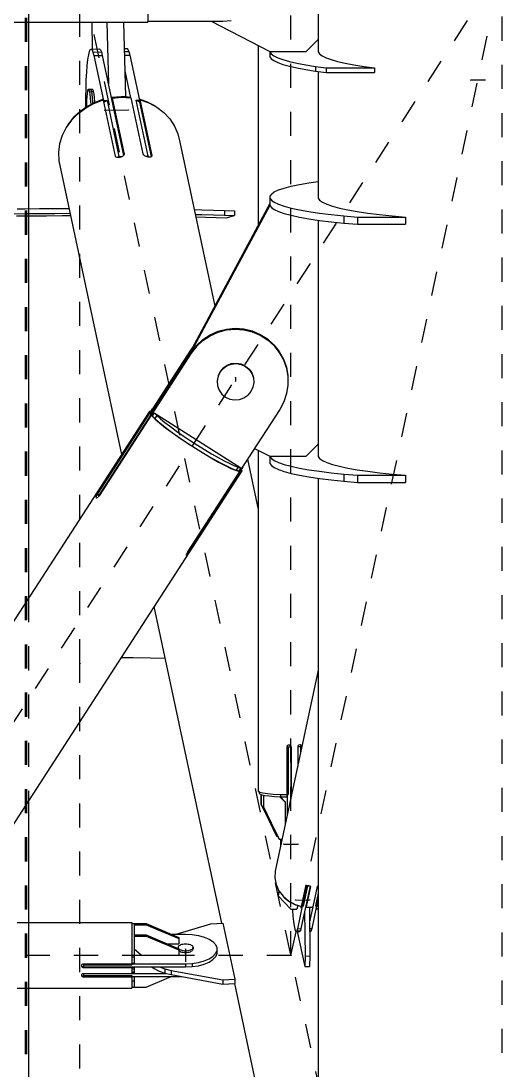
# Model space of a CAD drawing. Header units: millimetres. Extents: x 149919 to 150445, y 136651 to 136866.
# Drawn here: x 150374.118 to 150376.113, y 136713 to 136717.353 of the extents above; entities that cross this region are included whole.
import ezdxf

# ---------------------------------------------------------------- set-up
doc = ezdxf.new("R2010")
doc.units = ezdxf.units.MM
doc.header["$LTSCALE"] = 0.25
for name, pattern in [('CENTER', [50.8, 31.75, -6.35, 6.35, -6.35]), ('XKITLINE00', [0]), ('XKITLINE02', [4, 2, -2])]:
    doc.linetypes.add(name, pattern=pattern)

# ---------------------------------------------------------------- blocks, each defined once
blk = doc.blocks.new('çatıı')
at = {"color": 8, "linetype": 'CENTER'}
for p, q in [((23255, 6431.43), (23255, 8100.54)), ((23430, 5629.8), (23430, 7286.23)), ((23342.5, 6310.27), (23342.5, 7130.27)), ((22900, 5900.27), (23430, 6720.27)), ((23430, 5900.27), (23255, 6720.27)), ((23342.5, 6310.27), (23430, 6720.27)), ((23422.99, 6673.49), (23417.02, 6673.42)), ((23275.11, 6661.04), (23260.2, 6660.85)), ((23319.5, 6550.14), (23319.5, 6548.49)), ((23255, 4763.35), (23255, 6431.43)), ((23339.51, 6356.42), (23345.48, 6356.49)), ((23344.42, 6333.24), (23350.39, 6333.32)), ((23298.78, 6312.93), (23298.78, 6307.62)), ((23342.5, 6310.27), (22987.5, 6310.27))]:
    blk.add_line(p, q, dxfattribs=at)
at = {"color": 116, "linetype": 'XKITLINE02', "true_color": 0x136734}
for p, q in [((23232.3, 7919.31), (23232.3, 6234.33)), ((23232.84, 7919.31), (23232.83, 6234.33)), ((23233.68, 6743.1), (23233.68, 6697.45)), ((23233.68, 6458.54), (23233.68, 6374.55))]:
    blk.add_line(p, q, dxfattribs=at)
at = {"color": 8, "linetype": 'XKITLINE00'}
for p, q in [((23353.8, 6748.43), (23353.8, 6690.26)), ((23283.2, 6725.29), (23283.2, 6697.98)), ((23087.8, 6697.45), (23242.19, 6697.45)), ((23242.19, 6697.45), (23242.36, 6697.48)), ((23242.36, 6697.48), (23242.6, 6697.51)), ((23242.6, 6697.51), (23242.89, 6697.53)), ((23242.6, 6697.51), (23242.89, 6697.51)), ((23242.89, 6697.53), (23243.2, 6697.54)), ((23242.89, 6697.51), (23243.2, 6697.51)), ((23243.2, 6697.54), (23243.2, 6697.51)), ((23243.2, 6697.54), (23283.2, 6697.54)), ((23243.2, 6697.51), (23283.2, 6697.51)), ((23259.92, 6697.51), (23260.1, 6686.36)), ((23266.1, 6697.51), (23266.78, 6671.87)), ((23273.07, 6697.51), (23273.88, 6666.61)), ((23283.2, 6697.98), (23283.2, 6697.54)), ((23283.2, 6697.88), (23314.2, 6697.88)), ((23283.2, 6697.54), (23283.2, 6697.51)), ((23309.43, 6697.88), (23333.8, 6685.3)), ((23314.2, 6697.88), (23317.64, 6698.15)), ((23348.8, 6685.3), (23353.8, 6690.26)), ((23353.8, 6690.26), (23353.8, 6685.1)), ((23259.21, 6686.11), (23258.83, 6685.28)), ((23259.21, 6686.11), (23259.6, 6686.36)), ((23259.6, 6686.36), (23263.09, 6686.4)), ((23259.6, 6686.36), (23260, 6686.02)), ((23260, 6686.02), (23260.4, 6685.09)), ((23263.09, 6686.4), (23263.48, 6686.06)), ((23263.48, 6686.06), (23263.88, 6685.14)), ((23273.36, 6686.53), (23274.52, 6686.55)), ((23274.52, 6686.55), (23274.92, 6686.21)), ((23274.92, 6686.21), (23275.32, 6685.28)), ((23328.92, 6687.82), (23328.92, 6613.22)), ((23353.8, 6686.02), (23353.76, 6685.97)), ((23353.76, 6685.97), (23353.76, 6685.15)), ((23258.17, 6681.95), (23257.89, 6679.54)), ((23258.48, 6683.88), (23258.17, 6681.95)), ((23258.83, 6685.28), (23258.48, 6683.88)), ((23260.4, 6685.09), (23263.88, 6685.14)), ((23260.4, 6685.09), (23260.79, 6683.61)), ((23260.79, 6683.61), (23264.27, 6683.65)), ((23260.79, 6683.61), (23264.76, 6665)), ((23263.88, 6685.14), (23264.27, 6683.65)), ((23264.27, 6683.65), (23273.11, 6642.22)), ((23273.39, 6685.26), (23275.32, 6685.28)), ((23273.43, 6683.77), (23275.7, 6683.8)), ((23275.32, 6685.28), (23275.7, 6683.8)), ((23275.7, 6683.8), (23279.67, 6665.19)), ((23333.76, 6685.32), (23333.76, 6685.15)), ((23333.76, 6685.15), (23334.31, 6684.33)), ((23333.76, 6685.15), (23333.76, 6683.16)), ((23333.76, 6683.16), (23334.31, 6682.34)), ((23333.8, 6685.3), (23348.8, 6685.3)), ((23334.31, 6684.33), (23335.4, 6683.52)), ((23334.31, 6682.34), (23335.4, 6681.53)), ((23335.4, 6683.52), (23337.03, 6682.72)), ((23335.4, 6681.53), (23337.03, 6680.74)), ((23337.03, 6682.72), (23339.18, 6681.95)), ((23339.18, 6681.95), (23341.83, 6681.2)), ((23353.76, 6685.15), (23354.31, 6684.33)), ((23354.31, 6684.33), (23355.4, 6683.52)), ((23355.4, 6683.52), (23357.03, 6682.72)), ((23357.03, 6682.72), (23359.18, 6681.95)), ((23359.18, 6681.95), (23361.83, 6681.2)), ((23257.89, 6679.54), (23257.67, 6676.71)), ((23273.6, 6677.29), (23275.98, 6666.13)), ((23337.03, 6680.74), (23339.18, 6679.96)), ((23339.18, 6679.96), (23341.83, 6679.21)), ((23341.83, 6681.2), (23344.98, 6680.48)), ((23341.83, 6679.21), (23344.98, 6678.49)), ((23344.98, 6680.48), (23348.59, 6679.8)), ((23344.98, 6678.49), (23348.59, 6677.81)), ((23348.59, 6679.8), (23352.65, 6679.16)), ((23348.59, 6677.81), (23352.65, 6677.17)), ((23352.65, 6679.16), (23357.11, 6678.56)), ((23352.65, 6679.16), (23352.65, 6677.17)), ((23352.65, 6677.17), (23357.11, 6676.58)), ((23357.11, 6678.56), (23377.11, 6678.56)), ((23357.11, 6678.56), (23357.11, 6676.58)), ((23361.83, 6681.2), (23364.98, 6680.48)), ((23364.98, 6680.48), (23368.59, 6679.8)), ((23368.59, 6679.8), (23372.65, 6679.16)), ((23372.65, 6679.16), (23377.11, 6678.56)), ((23377.11, 6678.56), (23377.11, 6676.58)), ((23257.49, 6673.52), (23257.38, 6670.06)), ((23257.67, 6676.71), (23257.49, 6673.52)), ((23353.8, 6677.02), (23353.8, 6624.43)), ((23357.11, 6676.58), (23377.11, 6676.58)), ((23257.38, 6670.06), (23257.33, 6666.41)), ((23258.13, 6668.93), (23257.96, 6667.94)), ((23258.32, 6669.52), (23258.13, 6668.93)), ((23258.32, 6669.52), (23258.53, 6669.67)), ((23258.53, 6669.67), (23259.32, 6669.68)), ((23258.53, 6669.67), (23258.74, 6669.38)), ((23258.74, 6669.38), (23258.94, 6668.66)), ((23258.94, 6668.66), (23259.74, 6668.67)), ((23258.94, 6668.66), (23259.13, 6667.55)), ((23259.32, 6669.68), (23260.12, 6669.69)), ((23259.32, 6669.68), (23259.54, 6669.39)), ((23259.32, 6669.68), (23259.54, 6669.39)), ((23259.54, 6669.39), (23259.74, 6668.67)), ((23259.54, 6669.39), (23259.74, 6668.67)), ((23259.74, 6668.67), (23260.53, 6668.68)), ((23259.74, 6668.67), (23259.93, 6667.56)), ((23259.74, 6668.67), (23259.93, 6667.56)), ((23260.12, 6669.69), (23260.33, 6669.4)), ((23260.33, 6669.4), (23260.53, 6668.68)), ((23260.53, 6668.68), (23260.72, 6667.57)), ((23257.33, 6666.41), (23257.34, 6662.66)), ((23257.73, 6664.95), (23257.68, 6663.1)), ((23257.83, 6666.59), (23257.73, 6664.95)), ((23257.96, 6667.94), (23257.83, 6666.59)), ((23257.83, 6662.54), (23261.02, 6664.23)), ((23259.13, 6667.55), (23259.29, 6666.1)), ((23259.29, 6666.1), (23259.42, 6664.39)), ((23259.42, 6664.39), (23259.46, 6663.4)), ((23259.93, 6667.56), (23260.09, 6666.11)), ((23259.93, 6667.56), (23260.09, 6666.11)), ((23260.09, 6666.11), (23260.21, 6664.4)), ((23260.09, 6666.11), (23260.21, 6664.4)), ((23260.21, 6664.4), (23260.24, 6663.81)), ((23260.21, 6664.4), (23260.24, 6663.81)), ((23260.69, 6663.74), (23264.41, 6665.14)), ((23260.72, 6667.57), (23260.88, 6666.12)), ((23260.88, 6666.12), (23261.01, 6664.41)), ((23261.01, 6664.41), (23261.02, 6664.23)), ((23261.02, 6664.23), (23264.44, 6665.49)), ((23261.02, 6664.23), (23261.09, 6663.89)), ((23264.41, 6665.14), (23264.66, 6665.19)), ((23264.44, 6665.49), (23264.51, 6665.16)), ((23264.66, 6665.19), (23269.63, 6641.94)), ((23264.76, 6665), (23264.75, 6664.81)), ((23264.76, 6665), (23266.22, 6665.02)), ((23264.85, 6664.32), (23266.22, 6665.02)), ((23266.22, 6665.02), (23271.18, 6641.77)), ((23268.15, 6666.32), (23268.12, 6665.59)), ((23268.15, 6666.32), (23270.09, 6666.56)), ((23268.15, 6666.32), (23268.35, 6665.39)), ((23268.35, 6665.39), (23268.32, 6664.66)), ((23268.38, 6666.02), (23268.33, 6664.96)), ((23268.33, 6664.96), (23273.17, 6642.29)), ((23268.38, 6666.02), (23272.27, 6666.34)), ((23268.38, 6666.02), (23273.34, 6642.76)), ((23270.09, 6666.56), (23272.04, 6666.65)), ((23270.09, 6666.56), (23270.18, 6666.17)), ((23272.04, 6666.65), (23273.98, 6666.61)), ((23272.27, 6666.34), (23276.13, 6666.12)), ((23273.98, 6666.61), (23275.91, 6666.42)), ((23273.98, 6666.61), (23274.06, 6666.24)), ((23275.91, 6666.42), (23275.97, 6666.13)), ((23276.13, 6666.12), (23281.09, 6642.86)), ((23278.21, 6665.18), (23279.67, 6665.19)), ((23278.21, 6665.18), (23283.17, 6641.92)), ((23278.21, 6665.18), (23279.64, 6664.44)), ((23279.57, 6665.68), (23282.86, 6664.51)), ((23279.67, 6665.19), (23279.64, 6664.44)), ((23279.64, 6664.44), (23284.49, 6641.7)), ((23279.67, 6665.14), (23279.75, 6664.75)), ((23279.75, 6664.75), (23279.72, 6664.05)), ((23279.78, 6665.39), (23279.73, 6664.3)), ((23279.73, 6664.3), (23284.55, 6641.74)), ((23279.78, 6665.39), (23280.02, 6665.34)), ((23279.78, 6665.39), (23284.74, 6642.14)), ((23280.02, 6665.34), (23283.63, 6664.03)), ((23282.86, 6664.51), (23282.91, 6664.29)), ((23282.86, 6664.51), (23285.92, 6662.9)), ((23252.37, 6658.05), (23254.92, 6660.47)), ((23254.13, 6659.52), (23257.24, 6661.85)), ((23254.92, 6660.47), (23257.83, 6662.54)), ((23257.24, 6661.85), (23260.69, 6663.74)), ((23257.34, 6662.66), (23257.35, 6662.2)), ((23257.68, 6663.1), (23257.68, 6662.43)), ((23283.63, 6664.03), (23286.93, 6662.23)), ((23285.92, 6662.9), (23286.53, 6662.45)), ((23286.93, 6662.23), (23289.84, 6659.98)), ((23289.84, 6659.98), (23292.3, 6657.33)), ((23251.44, 6656.81), (23249.24, 6653.77)), ((23252.37, 6658.05), (23250.23, 6655.34)), ((23254.13, 6659.52), (23251.44, 6656.81)), ((23292.3, 6657.33), (23294.24, 6654.35)), ((23249.24, 6653.77), (23247.58, 6650.5)), ((23250.23, 6655.34), (23249.7, 6654.42)), ((23294.24, 6654.35), (23295.62, 6651.11)), ((23295.62, 6651.11), (23296.4, 6647.69)), ((23246.51, 6647.05), (23246.05, 6643.53)), ((23247.58, 6650.5), (23246.51, 6647.05)), ((23296.4, 6647.69), (23296.41, 6647.4)), ((23296.4, 6647.69), (23310.91, 6579.7)), ((23246.05, 6643.53), (23246.21, 6640.02)), ((23273.24, 6642.36), (23273.05, 6642.15)), ((23273.31, 6642.53), (23273.24, 6642.36)), ((23273.33, 6642.57), (23273.31, 6642.53)), ((23273.34, 6642.76), (23273.33, 6642.57)), ((23281.09, 6642.86), (23281.18, 6642.67)), ((23281.18, 6642.67), (23281.22, 6642.63)), ((23281.22, 6642.63), (23281.36, 6642.46)), ((23281.36, 6642.46), (23281.61, 6642.26)), ((23246.21, 6640.02), (23272.22, 6518.16)), ((23269.63, 6641.94), (23269.71, 6641.76)), ((23269.71, 6641.76), (23269.89, 6641.61)), ((23269.89, 6641.61), (23270.15, 6641.5)), ((23270.15, 6641.5), (23270.47, 6641.43)), ((23270.47, 6641.43), (23270.84, 6641.4)), ((23270.51, 6641.42), (23271.18, 6641.77)), ((23270.84, 6641.4), (23271.25, 6641.43)), ((23271.18, 6641.77), (23272.5, 6641.79)), ((23271.25, 6641.43), (23271.67, 6641.5)), ((23271.67, 6641.5), (23272.08, 6641.61)), ((23272.08, 6641.61), (23272.45, 6641.76)), ((23272.45, 6641.76), (23272.78, 6641.95)), ((23272.78, 6641.95), (23273.05, 6642.15)), ((23281.61, 6642.26), (23281.92, 6642.06)), ((23281.92, 6642.06), (23282.29, 6641.89)), ((23282.25, 6641.91), (23283.17, 6641.92)), ((23282.29, 6641.89), (23282.69, 6641.75)), ((23282.69, 6641.75), (23283.1, 6641.64)), ((23283.1, 6641.64), (23283.5, 6641.58)), ((23283.17, 6641.92), (23283.86, 6641.57)), ((23283.5, 6641.58), (23283.87, 6641.57)), ((23283.87, 6641.57), (23284.2, 6641.6)), ((23284.2, 6641.6), (23284.46, 6641.68)), ((23284.46, 6641.68), (23284.64, 6641.8)), ((23284.74, 6641.95), (23284.64, 6641.8)), ((23284.74, 6642.14), (23284.74, 6641.95)), ((23339.69, 6628.66), (23342.59, 6629.44)), ((23342.59, 6629.44), (23346.02, 6630.18)), ((23346.02, 6630.18), (23349.95, 6630.88)), ((23349.95, 6630.88), (23353.8, 6631.45)), ((23334.37, 6626.18), (23333.77, 6625.32)), ((23333.77, 6625.32), (23333.77, 6621.49)), ((23334.37, 6626.18), (23335.56, 6627.03)), ((23335.56, 6627.03), (23337.34, 6627.86)), ((23337.34, 6627.86), (23339.69, 6628.66)), ((23353.8, 6625.36), (23353.77, 6625.32)), ((23353.77, 6625.32), (23353.77, 6624.46)), ((23333.77, 6622.25), (23300.26, 6559.86)), ((23333.77, 6621.49), (23300.47, 6559.49)), ((23333.77, 6624.46), (23334.37, 6623.61)), ((23333.77, 6621.49), (23334.37, 6620.63)), ((23334.37, 6623.61), (23335.56, 6622.76)), ((23334.37, 6620.63), (23335.56, 6619.78)), ((23335.56, 6622.76), (23337.34, 6621.93)), ((23337.34, 6621.93), (23339.69, 6621.12)), ((23339.69, 6621.12), (23342.59, 6620.34)), ((23353.77, 6624.46), (23354.37, 6623.61)), ((23354.37, 6623.61), (23355.56, 6622.76)), ((23355.56, 6622.76), (23357.34, 6621.93)), ((23357.34, 6621.93), (23359.69, 6621.12)), ((23359.69, 6621.12), (23362.59, 6620.34)), ((23226.99, 6617.99), (23232.13, 6618.06)), ((23228.71, 6617.09), (23234.87, 6617.15)), ((23228.99, 6620.02), (23232.13, 6620.06)), ((23232.13, 6620.06), (23238.29, 6620.13)), ((23232.13, 6618.06), (23238.29, 6618.13)), ((23234.87, 6617.15), (23241.17, 6617.2)), ((23238.29, 6620.13), (23244.59, 6620.17)), ((23238.29, 6618.13), (23244.59, 6618.17)), ((23241.17, 6617.2), (23247.57, 6617.23)), ((23244.59, 6620.17), (23250.44, 6620.2)), ((23244.59, 6618.17), (23250.86, 6618.2)), ((23247.57, 6617.23), (23251.07, 6617.24)), ((23302.31, 6619.76), (23305.51, 6619.68)), ((23302.74, 6617.75), (23305.51, 6617.68)), ((23302.97, 6616.69), (23307, 6616.57)), ((23305.51, 6619.68), (23310.42, 6619.55)), ((23305.51, 6617.68), (23310.42, 6617.55)), ((23307, 6616.57), (23311.54, 6616.42)), ((23310.42, 6619.55), (23314.96, 6619.4)), ((23310.42, 6617.55), (23314.96, 6617.4)), ((23311.54, 6616.42), (23315.67, 6616.26)), ((23314.96, 6619.4), (23314.96, 6617.4)), ((23314.96, 6619.4), (23319.09, 6619.23)), ((23314.96, 6617.4), (23319.09, 6617.23)), ((23315.67, 6616.26), (23319.09, 6617.23)), ((23319.09, 6619.23), (23319.09, 6617.23)), ((23335.56, 6619.78), (23337.34, 6618.95)), ((23337.34, 6618.95), (23339.69, 6618.15)), ((23339.69, 6618.15), (23342.59, 6617.37)), ((23342.59, 6620.34), (23346.02, 6619.6)), ((23342.59, 6617.37), (23346.02, 6616.63)), ((23346.02, 6619.6), (23349.95, 6618.9)), ((23346.02, 6616.63), (23349.95, 6615.93)), ((23349.95, 6618.9), (23354.36, 6618.25)), ((23354.36, 6618.25), (23359.2, 6617.65)), ((23359.2, 6617.65), (23364.44, 6617.1)), ((23362.59, 6620.34), (23366.02, 6619.6)), ((23364.44, 6617.1), (23364.44, 6614.13)), ((23364.44, 6617.1), (23370.04, 6616.62)), ((23366.02, 6619.6), (23369.95, 6618.9)), ((23369.95, 6618.9), (23374.36, 6618.25)), ((23370.04, 6616.62), (23370.04, 6613.65)), ((23370.04, 6616.62), (23390.04, 6616.62)), ((23374.36, 6618.25), (23379.2, 6617.65)), ((23379.2, 6617.65), (23384.44, 6617.1)), ((23384.44, 6617.1), (23390.04, 6616.62)), ((23390.04, 6616.62), (23390.04, 6613.65)), ((23349.95, 6615.93), (23354.36, 6615.27)), ((23353.8, 6615.36), (23353.8, 6522.35)), ((23354.36, 6615.27), (23359.2, 6614.67)), ((23359.2, 6614.67), (23364.44, 6614.13)), ((23364.44, 6614.13), (23370.04, 6613.65)), ((23370.04, 6613.65), (23390.04, 6613.65)), ((23308.95, 6567.79), (23312.24, 6569.26)), ((23308.95, 6567.41), (23312.24, 6568.88)), ((23312.24, 6569.26), (23315.72, 6570.16)), ((23312.24, 6568.88), (23315.72, 6569.78)), ((23315.72, 6570.16), (23319.31, 6570.49)), ((23315.72, 6569.78), (23319.31, 6570.11)), ((23319.31, 6570.49), (23322.9, 6570.22)), ((23319.31, 6570.11), (23322.9, 6569.84)), ((23322.9, 6570.22), (23326.4, 6569.38)), ((23322.9, 6569.84), (23326.4, 6569)), ((23326.4, 6569.38), (23329.71, 6567.97)), ((23326.4, 6569), (23329.71, 6567.59)), ((23303.33, 6563.37), (23305.96, 6565.82)), ((23303.33, 6562.99), (23305.96, 6565.43)), ((23305.96, 6565.82), (23308.95, 6567.79)), ((23305.96, 6565.43), (23308.95, 6567.41)), ((23329.71, 6567.97), (23332.74, 6566.04)), ((23329.71, 6567.59), (23332.74, 6565.66)), ((23332.74, 6566.04), (23335.41, 6563.65)), ((23332.74, 6565.66), (23335.41, 6563.27)), ((23301.14, 6560.54), (23262.93, 6501.42)), ((23301.14, 6560.16), (23284.52, 6534.44)), ((23301.14, 6561.81), (23285.15, 6537.06)), ((23300.87, 6561.01), (23285.32, 6536.95)), ((23300.26, 6559.86), (23299.31, 6557.69)), ((23300.26, 6559.86), (23300.26, 6559.16)), ((23303.33, 6563.37), (23301.14, 6560.54)), ((23303.33, 6562.99), (23301.14, 6560.16)), ((23301.67, 6562.49), (23301.14, 6561.81)), ((23301.14, 6561.81), (23301.14, 6561.51)), ((23301.14, 6560.54), (23301.14, 6560.16)), ((23303.33, 6563.37), (23303.33, 6562.99)), ((23335.41, 6563.65), (23337.64, 6560.85)), ((23335.41, 6563.27), (23337.64, 6560.47)), ((23337.64, 6560.85), (23339.38, 6557.72)), ((23337.64, 6560.47), (23339.38, 6557.34)), ((23316.01, 6555.18), (23317.87, 6555.85)), ((23316.01, 6555.08), (23317.87, 6555.75)), ((23316.01, 6555.08), (23317.87, 6555.75)), ((23316.01, 6554.98), (23317.87, 6555.65)), ((23317.87, 6555.85), (23319.85, 6556.02)), ((23317.87, 6555.75), (23319.85, 6555.91)), ((23317.87, 6555.75), (23319.85, 6555.91)), ((23317.87, 6555.65), (23319.85, 6555.81)), ((23319.85, 6556.02), (23321.8, 6555.67)), ((23319.85, 6555.91), (23321.8, 6555.57)), ((23319.85, 6555.91), (23321.8, 6555.57)), ((23319.85, 6555.81), (23321.8, 6555.46)), ((23321.8, 6555.67), (23323.6, 6554.83)), ((23321.8, 6555.57), (23323.6, 6554.73)), ((23321.8, 6555.57), (23323.6, 6554.73)), ((23321.8, 6555.46), (23323.6, 6554.63)), ((23339.38, 6557.72), (23340.58, 6554.36)), ((23339.38, 6557.34), (23340.58, 6553.97)), ((23313.1, 6552.55), (23312.25, 6550.77)), ((23313.1, 6552.45), (23312.25, 6550.67)), ((23313.1, 6552.45), (23312.25, 6550.67)), ((23313.1, 6552.35), (23312.25, 6550.57)), ((23314.38, 6554.06), (23313.1, 6552.55)), ((23314.38, 6553.96), (23313.1, 6552.45)), ((23314.38, 6553.96), (23313.1, 6552.45)), ((23314.38, 6553.85), (23313.1, 6552.35)), ((23313.1, 6552.55), (23313.1, 6552.45)), ((23313.1, 6552.45), (23313.1, 6552.35)), ((23314.38, 6554.06), (23316.01, 6555.18)), ((23314.38, 6553.96), (23316.01, 6555.08)), ((23314.38, 6553.96), (23316.01, 6555.08)), ((23314.38, 6553.85), (23316.01, 6554.98)), ((23323.6, 6554.83), (23323.6, 6554.73)), ((23323.6, 6554.83), (23325.11, 6553.56)), ((23323.6, 6554.73), (23325.11, 6553.46)), ((23323.6, 6554.73), (23325.11, 6553.46)), ((23323.6, 6554.73), (23323.6, 6554.63)), ((23323.6, 6554.63), (23325.11, 6553.36)), ((23325.11, 6553.56), (23326.25, 6551.95)), ((23325.11, 6553.46), (23326.25, 6551.85)), ((23325.11, 6553.46), (23326.25, 6551.85)), ((23325.11, 6553.36), (23326.25, 6551.74)), ((23326.25, 6551.95), (23326.92, 6550.1)), ((23326.25, 6551.85), (23326.92, 6549.99)), ((23326.25, 6551.85), (23326.92, 6549.99)), ((23326.25, 6551.74), (23326.92, 6549.89)), ((23340.58, 6554.36), (23341.2, 6550.84)), ((23340.58, 6553.97), (23341.2, 6550.46)), ((23312.25, 6550.77), (23311.9, 6548.84)), ((23312.25, 6550.67), (23311.9, 6548.73)), ((23312.25, 6550.67), (23311.9, 6548.73)), ((23312.25, 6550.57), (23311.9, 6548.63)), ((23311.9, 6548.63), (23312.07, 6546.67)), ((23312.07, 6546.67), (23312.74, 6544.82)), ((23327.09, 6547.93), (23326.74, 6545.99)), ((23326.92, 6549.89), (23327.09, 6547.93)), ((23341.24, 6546.89), (23340.67, 6543.36)), ((23341.2, 6550.46), (23341.24, 6546.89)), ((23312.74, 6544.82), (23313.88, 6543.2)), ((23313.88, 6543.2), (23315.39, 6541.94)), ((23322.99, 6541.59), (23324.61, 6542.71)), ((23325.89, 6544.21), (23324.61, 6542.71)), ((23326.74, 6545.99), (23325.89, 6544.21)), ((23340.67, 6543.36), (23339.53, 6539.97)), ((23315.39, 6541.94), (23317.19, 6541.1)), ((23317.19, 6541.1), (23319.14, 6540.75)), ((23319.14, 6540.75), (23321.12, 6540.92)), ((23321.12, 6540.92), (23322.99, 6541.59)), ((23339.53, 6539.97), (23337.85, 6536.82)), ((23283.64, 6535.83), (23007.88, 6109.19)), ((23283.89, 6535.23), (23262.3, 6501.83)), ((23284.52, 6534.59), (23262.93, 6501.19)), ((23284.52, 6534.42), (23262.93, 6501.02)), ((23283.89, 6536.1), (23283.64, 6535.83)), ((23283.64, 6535.83), (23283.89, 6535.23)), ((23283.89, 6536.1), (23284.21, 6535.89)), ((23283.89, 6535.23), (23284.52, 6534.83)), ((23284.11, 6535.74), (23284.06, 6535.56)), ((23284.06, 6535.56), (23284.11, 6535.31)), ((23284.92, 6536.99), (23284.11, 6535.74)), ((23284.92, 6536.56), (23284.11, 6535.31)), ((23284.11, 6535.31), (23284.28, 6534.99)), ((23285.09, 6536.24), (23284.28, 6534.99)), ((23284.28, 6534.99), (23284.52, 6534.83)), ((23284.52, 6534.59), (23284.52, 6534.44)), ((23284.52, 6534.44), (23284.9, 6534.19)), ((23284.52, 6534.42), (23284.9, 6534.18)), ((23284.52, 6534.42), (23284.8, 6534.09)), ((23284.8, 6534.09), (23286.21, 6532.73)), ((23284.92, 6536.99), (23284.87, 6536.81)), ((23284.87, 6536.81), (23284.92, 6536.56)), ((23285.71, 6535.44), (23284.9, 6534.18)), ((23284.9, 6534.18), (23286, 6533.06)), ((23284.92, 6536.99), (23285.09, 6537.1)), ((23284.92, 6536.56), (23285.09, 6536.24)), ((23285.09, 6537.1), (23285.73, 6536.69)), ((23285.09, 6536.24), (23285.33, 6536.08)), ((23285.71, 6535.44), (23321.66, 6512.58)), ((23285.71, 6535.44), (23286.81, 6534.32)), ((23286.81, 6534.32), (23286, 6533.06)), ((23286.81, 6534.32), (23288.34, 6532.95)), ((23337.85, 6536.82), (23321.22, 6511.1)), ((23286, 6533.06), (23287.53, 6531.7)), ((23286.21, 6532.73), (23288.14, 6531.1)), ((23287.53, 6531.7), (23289.45, 6530.14)), ((23288.14, 6531.1), (23290.51, 6529.23)), ((23288.34, 6532.95), (23290.26, 6531.39)), ((23289.45, 6530.14), (23291.7, 6528.41)), ((23290.26, 6531.39), (23292.51, 6529.66)), ((23290.51, 6529.23), (23293.25, 6527.19)), ((23292.51, 6529.66), (23295.05, 6527.81)), ((23291.7, 6528.41), (23294.24, 6526.56)), ((23293.25, 6527.19), (23296.29, 6525.05)), ((23294.24, 6526.56), (23296.99, 6524.63)), ((23295.05, 6527.81), (23297.8, 6525.88)), ((23296.29, 6525.05), (23299.53, 6522.85)), ((23297.8, 6525.88), (23300.71, 6523.93)), ((23296.99, 6524.63), (23299.9, 6522.68)), ((23299.53, 6522.85), (23302.87, 6520.69)), ((23299.9, 6522.68), (23302.87, 6520.75)), ((23300.71, 6523.93), (23303.68, 6522)), ((23302.87, 6520.75), (23305.85, 6518.89)), ((23302.87, 6520.69), (23306.21, 6518.61)), ((23303.68, 6522), (23306.66, 6520.15)), ((23327.39, 6520.64), (23333.8, 6517.39)), ((23348.8, 6517.39), (23353.8, 6522.35)), ((23353.8, 6522.35), (23353.8, 6517.3)), ((23305.85, 6518.89), (23308.75, 6517.15)), ((23306.21, 6518.61), (23309.45, 6516.68)), ((23306.66, 6520.15), (23309.56, 6518.41)), ((23308.75, 6517.15), (23311.5, 6515.58)), ((23309.45, 6516.68), (23312.49, 6514.96)), ((23309.56, 6518.41), (23312.31, 6516.83)), ((23312.31, 6516.83), (23314.85, 6515.46)), ((23324.48, 6516.13), (23328.92, 6495.31)), ((23328.92, 6519.86), (23328.92, 6378.42)), ((23333.77, 6517.4), (23333.77, 6514.36)), ((23333.77, 6517.34), (23334.37, 6516.48)), ((23333.8, 6517.39), (23348.8, 6517.39)), ((23334.37, 6516.48), (23335.56, 6515.64)), ((23353.8, 6518.24), (23353.77, 6518.2)), ((23353.77, 6518.2), (23353.77, 6517.34)), ((23353.77, 6517.34), (23354.37, 6516.48)), ((23354.37, 6516.48), (23355.56, 6515.64)), ((23311.5, 6515.58), (23314.04, 6514.2)), ((23312.49, 6514.96), (23315.24, 6513.5)), ((23314.04, 6514.2), (23316.3, 6513.07)), ((23314.85, 6515.46), (23317.11, 6514.32)), ((23315.24, 6513.5), (23317.61, 6512.35)), ((23316.3, 6513.07), (23318.21, 6512.19)), ((23317.11, 6514.32), (23319.02, 6513.45)), ((23317.61, 6512.35), (23319.53, 6511.55)), ((23318.21, 6512.19), (23319.74, 6511.61)), ((23319.02, 6513.45), (23320.55, 6512.86)), ((23320.55, 6512.86), (23319.74, 6511.61)), ((23320.55, 6512.86), (23321.66, 6512.58)), ((23321.66, 6512.58), (23320.85, 6511.32)), ((23322.28, 6512.59), (23321.47, 6511.34)), ((23322.44, 6512.7), (23321.63, 6511.45)), ((23321.9, 6511.86), (23322.11, 6511.36)), ((23322.22, 6512.63), (23322.28, 6512.59)), ((23322.28, 6512.59), (23322.44, 6512.7)), ((23322.5, 6512.88), (23322.44, 6512.7)), ((23322.47, 6513.02), (23322.5, 6512.88)), ((23333.77, 6514.36), (23334.37, 6513.51)), ((23334.37, 6513.51), (23335.56, 6512.66)), ((23335.56, 6515.64), (23337.34, 6514.81)), ((23335.56, 6512.66), (23337.34, 6511.83)), ((23337.34, 6514.81), (23339.69, 6514)), ((23337.34, 6511.83), (23339.69, 6511.02)), ((23339.69, 6514), (23342.59, 6513.22)), ((23342.59, 6513.22), (23346.02, 6512.48)), ((23346.02, 6512.48), (23349.95, 6511.78)), ((23349.95, 6511.78), (23354.36, 6511.13)), ((23355.56, 6515.64), (23357.34, 6514.81)), ((23357.34, 6514.81), (23359.69, 6514)), ((23359.69, 6514), (23362.59, 6513.22)), ((23362.59, 6513.22), (23366.02, 6512.48)), ((23366.02, 6512.48), (23369.95, 6511.78)), ((23369.95, 6511.78), (23374.36, 6511.13)), ((23322.11, 6511.36), (23046.35, 6084.72)), ((23321.22, 6511.09), (23299.63, 6477.69)), ((23321.86, 6511.09), (23300.27, 6477.69)), ((23319.53, 6511.55), (23320.95, 6511.11)), ((23319.74, 6511.61), (23320.85, 6511.32)), ((23320.85, 6511.33), (23321.22, 6511.1)), ((23320.85, 6511.32), (23321.22, 6511.09)), ((23320.95, 6511.11), (23321.22, 6511.09)), ((23321.15, 6511.14), (23321.15, 6511.13)), ((23321.41, 6511.38), (23321.86, 6511.09)), ((23321.41, 6511.38), (23321.47, 6511.34)), ((23321.47, 6511.34), (23321.63, 6511.45)), ((23322.11, 6511.36), (23321.86, 6511.09)), ((23339.69, 6511.02), (23342.59, 6510.25)), ((23342.59, 6510.25), (23346.02, 6509.5)), ((23346.02, 6509.5), (23349.95, 6508.8)), ((23349.95, 6508.8), (23354.36, 6508.15)), ((23353.8, 6508.24), (23353.8, 5936.52)), ((23354.36, 6511.13), (23359.2, 6510.53)), ((23354.36, 6508.15), (23359.2, 6507.55)), ((23359.2, 6510.53), (23364.44, 6509.98)), ((23359.2, 6507.55), (23364.44, 6507.01)), ((23364.44, 6509.98), (23364.44, 6507.01)), ((23364.44, 6509.98), (23370.04, 6509.5)), ((23370.04, 6509.5), (23370.04, 6506.52)), ((23370.04, 6509.5), (23390.04, 6509.5)), ((23374.36, 6511.13), (23379.2, 6510.53)), ((23379.2, 6510.53), (23384.44, 6509.98)), ((23384.44, 6509.98), (23390.04, 6509.5)), ((23390.04, 6509.5), (23390.04, 6506.52)), ((23364.44, 6507.01), (23370.04, 6506.52)), ((23370.04, 6506.52), (23390.04, 6506.52)), ((23261.66, 6500.6), (23261.64, 6500.36)), ((23261.64, 6500.36), (23261.67, 6500.18)), ((23261.69, 6500.73), (23261.66, 6500.6)), ((23261.67, 6500.18), (23261.76, 6500.08)), ((23261.76, 6500.88), (23261.69, 6500.73)), ((23261.91, 6501.18), (23261.76, 6500.88)), ((23261.76, 6500.08), (23261.89, 6500.05)), ((23261.89, 6500.05), (23262.07, 6500.11)), ((23262.1, 6501.51), (23261.91, 6501.18)), ((23262.07, 6500.11), (23262.27, 6500.25)), ((23262.3, 6501.83), (23262.1, 6501.51)), ((23262.1, 6501.51), (23262.91, 6500.99)), ((23262.27, 6500.25), (23262.49, 6500.45)), ((23262.3, 6501.83), (23262.93, 6501.43)), ((23262.72, 6500.72), (23262.49, 6500.45)), ((23262.93, 6501.02), (23262.72, 6500.72)), ((23262.93, 6501.42), (23262.93, 6501.19)), ((23262.93, 6501.19), (23263, 6501.13)), ((23299.27, 6477.06), (23299.15, 6476.79)), ((23299.44, 6477.36), (23299.27, 6477.06)), ((23299.63, 6477.69), (23299.44, 6477.36)), ((23299.61, 6477.65), (23300.05, 6477.37)), ((23299.86, 6477.05), (23299.67, 6476.77)), ((23299.82, 6477.97), (23300.26, 6477.69)), ((23300.06, 6477.36), (23299.86, 6477.05)), ((23300.27, 6477.69), (23300.06, 6477.36)), ((23299.08, 6476.57), (23299.06, 6476.42)), ((23299.06, 6476.42), (23299.09, 6476.34)), ((23299.15, 6476.79), (23299.08, 6476.57)), ((23299.09, 6476.34), (23299.18, 6476.33)), ((23299.18, 6476.33), (23299.32, 6476.4)), ((23299.32, 6476.4), (23299.49, 6476.54)), ((23299.58, 6476.63), (23299.49, 6476.54)), ((23299.67, 6476.77), (23299.58, 6476.63)), ((23285.69, 6455.02), (23313.74, 6323.6)), ((23272.01, 6433.85), (23277.12, 6433.81)), ((23277.12, 6433.81), (23284.16, 6433.73)), ((23284.16, 6433.73), (23290.25, 6433.63)), ((23353.8, 6428.61), (23336, 6345.24)), ((23340.88, 6397.09), (23340.81, 6396.83)), ((23340.81, 6396.83), (23340.81, 6376.97)), ((23340.84, 6396.92), (23340.87, 6396.88)), ((23340.87, 6396.88), (23340.87, 6377.03)), ((23340.87, 6396.88), (23341.34, 6396.86)), ((23340.98, 6397.32), (23340.88, 6397.09)), ((23340.98, 6397.32), (23341.17, 6397.51)), ((23341.17, 6397.51), (23341.41, 6397.63)), ((23341.34, 6396.86), (23342.38, 6396.87)), ((23341.34, 6396.86), (23341.34, 6377)), ((23341.41, 6397.63), (23341.67, 6397.67)), ((23341.67, 6397.67), (23341.93, 6397.63)), ((23341.68, 6397.67), (23342.38, 6396.87)), ((23341.93, 6397.63), (23342.17, 6397.51)), ((23342.17, 6397.51), (23342.36, 6397.32)), ((23342.31, 6397.38), (23342.42, 6397.16)), ((23342.36, 6397.32), (23342.48, 6397.09)), ((23342.38, 6396.87), (23342.38, 6375.14)), ((23342.42, 6397.16), (23342.48, 6397.09)), ((23342.42, 6397.16), (23342.46, 6396.9)), ((23342.46, 6396.9), (23342.53, 6396.83)), ((23342.46, 6396.9), (23342.46, 6377.04)), ((23342.48, 6397.09), (23342.53, 6396.83)), ((23342.53, 6396.83), (23342.53, 6376.97)), ((23345.35, 6397.12), (23345.31, 6396.86)), ((23345.31, 6396.86), (23345.31, 6388.85)), ((23345.33, 6396.96), (23345.37, 6396.91)), ((23345.47, 6397.36), (23345.35, 6397.12)), ((23345.37, 6396.91), (23346.41, 6396.92)), ((23345.37, 6396.91), (23345.37, 6389.12)), ((23345.65, 6397.55), (23345.47, 6397.36)), ((23345.65, 6397.55), (23345.89, 6397.68)), ((23345.89, 6397.68), (23346.15, 6397.73)), ((23346.15, 6397.73), (23346.4, 6397.69)), ((23346.15, 6397.73), (23346.83, 6396.96)), ((23346.4, 6397.69), (23346.64, 6397.58)), ((23346.41, 6396.92), (23346.83, 6396.96)), ((23346.41, 6396.92), (23346.41, 6394)), ((23346.64, 6397.58), (23346.82, 6397.4)), ((23346.77, 6397.45), (23346.87, 6397.24)), ((23346.82, 6397.4), (23346.92, 6397.17)), ((23346.83, 6396.96), (23346.83, 6395.98)), ((23346.87, 6397.24), (23346.91, 6396.98)), ((23346.91, 6396.98), (23346.98, 6396.91)), ((23346.91, 6396.98), (23346.91, 6396.36)), ((23346.92, 6397.17), (23346.98, 6396.91)), ((23346.98, 6396.91), (23346.98, 6396.67)), ((23328.92, 6378.42), (23329.58, 6378.07)), ((23329.25, 6378.25), (23329.25, 6377.6)), ((23329.25, 6377.6), (23329.53, 6377.27)), ((23329.53, 6377.27), (23330.36, 6376.96)), ((23329.58, 6378.07), (23330.89, 6377.73)), ((23329.98, 6377.11), (23329.98, 6373.14)), ((23330.09, 6377.07), (23330.09, 6373.02)), ((23330.36, 6376.96), (23331.14, 6376.8)), ((23330.89, 6377.73), (23332.78, 6377.45)), ((23331.04, 6376.82), (23331.04, 6371.95)), ((23332.78, 6377.45), (23335.16, 6377.22)), ((23335.16, 6377.22), (23337.9, 6377.06)), ((23337.9, 6377.06), (23340.81, 6376.97)), ((23338.13, 6377.05), (23338.13, 6376.1)), ((23340.77, 6376.98), (23340.77, 6376.03)), ((23340.87, 6377.03), (23341.34, 6377)), ((23340.87, 6377.03), (23340.89, 6377)), ((23340.89, 6377), (23341.34, 6377)), ((23340.89, 6377), (23340.89, 6368.15)), ((23342.38, 6380.15), (23342.46, 6380.15)), ((23342.38, 6377.13), (23342.49, 6377.01)), ((23342.46, 6377.04), (23342.53, 6376.97)), ((23342.49, 6377.01), (23342.49, 6376.02)), ((23342.53, 6376.97), (23342.78, 6376.97)), ((23329.98, 6373.14), (23330.09, 6373.02)), ((23329.98, 6373.14), (23336.45, 6359.82)), ((23330.09, 6373.02), (23336.55, 6359.7)), ((23331.14, 6376.8), (23331.14, 6371.83)), ((23331.14, 6376.8), (23331.16, 6376.8)), ((23331.14, 6376.8), (23331.14, 6376.8)), ((23331.16, 6376.8), (23331.7, 6376.68)), ((23331.7, 6376.68), (23333.5, 6376.44)), ((23333.5, 6376.44), (23335.67, 6376.24)), ((23335.67, 6376.24), (23338.13, 6376.1)), ((23337.87, 6376.12), (23340.09, 6373.93)), ((23337.89, 6376.12), (23339.99, 6374.05)), ((23338.04, 6376.11), (23339.04, 6375.12)), ((23338.05, 6376.11), (23338.93, 6375.24)), ((23338.13, 6376.1), (23338.13, 6376.03)), ((23338.13, 6376.1), (23340.77, 6376.03)), ((23339.04, 6375.12), (23339.04, 6374.99)), ((23340.09, 6373.93), (23340.09, 6364.4)), ((23342.38, 6376.14), (23342.49, 6376.02)), ((23342.49, 6376.02), (23342.57, 6376.02)), ((23331.04, 6371.95), (23331.14, 6371.83)), ((23331.04, 6371.95), (23337.5, 6358.63)), ((23331.14, 6371.83), (23337.61, 6358.51)), ((23336.45, 6359.82), (23336.55, 6359.7)), ((23336.55, 6359.7), (23336.98, 6359.71)), ((23337.5, 6358.63), (23337.61, 6358.51)), ((23337.61, 6358.51), (23338.84, 6358.53)), ((23338.13, 6358.52), (23338.13, 6357.98)), ((23338.13, 6357.98), (23338.16, 6355.35)), ((23338.41, 6357.81), (23338.39, 6357.31)), ((23338.39, 6357.31), (23338.39, 6356.78)), ((23338.39, 6356.78), (23338.39, 6356.44)), ((23338.43, 6358.27), (23338.41, 6357.81)), ((23338.45, 6358.52), (23338.43, 6358.27)), ((23336, 6345.24), (23335.83, 6342.48)), ((23335.83, 6342.48), (23336.34, 6339.73)), ((23336.34, 6339.73), (23337.5, 6337.12)), ((23350.41, 6339.04), (23346.64, 6321.37)), ((23348.85, 6338.97), (23347.06, 6330.56)), ((23349.39, 6339.14), (23347.6, 6330.73)), ((23350.45, 6339.01), (23348.73, 6330.94)), ((23350.55, 6338.8), (23348.76, 6330.39)), ((23348.94, 6339.06), (23348.85, 6338.97)), ((23348.94, 6339.06), (23349.06, 6339.15)), ((23349.06, 6339.15), (23349.27, 6339.21)), ((23349.26, 6339.21), (23349.39, 6339.14)), ((23349.27, 6339.21), (23349.51, 6339.24)), ((23349.39, 6339.14), (23350.17, 6339.15)), ((23349.51, 6339.24), (23349.78, 6339.23)), ((23349.78, 6339.23), (23350.04, 6339.19)), ((23350.04, 6339.19), (23350.27, 6339.12)), ((23350.27, 6339.12), (23350.44, 6339.02)), ((23350.44, 6339.02), (23350.54, 6338.91)), ((23350.54, 6338.91), (23350.55, 6338.8)), ((23353.34, 6338.84), (23351.54, 6330.43)), ((23353.4, 6338.95), (23353.34, 6338.84)), ((23353.4, 6338.95), (23353.54, 6339.06)), ((23353.54, 6339.06), (23353.75, 6339.16)), ((23353.75, 6339.16), (23353.8, 6339.18)), ((23337.46, 6337.21), (23337.18, 6335.9)), ((23337.18, 6335.9), (23337.24, 6334.99)), ((23337.65, 6336.93), (23337.24, 6334.99)), ((23337.24, 6334.99), (23342.49, 6329.4)), ((23337.5, 6337.12), (23339.26, 6334.8)), ((23339.26, 6334.8), (23341.53, 6332.86)), ((23339.64, 6334.47), (23339.88, 6334.19)), ((23339.88, 6334.19), (23341.25, 6333.1)), ((23353.8, 6336.1), (23352.66, 6330.8)), ((23353.8, 6334.3), (23353.1, 6331.04)), ((23353.8, 6334.05), (23353.19, 6331.21)), ((23353.8, 6333.31), (23353.22, 6330.64)), ((23341.53, 6332.86), (23344.2, 6331.42)), ((23341.6, 6332.83), (23341.96, 6332.54)), ((23341.96, 6332.54), (23344.35, 6331.29)), ((23342.49, 6329.4), (23344.98, 6329.43)), ((23343.16, 6329.4), (23343.18, 6329.01)), ((23343.18, 6329.01), (23343.33, 6326.52)), ((23344.2, 6331.42), (23347.06, 6330.56)), ((23344.37, 6331.37), (23344.35, 6331.29)), ((23344.35, 6331.29), (23346.95, 6330.51)), ((23345.31, 6331), (23344.98, 6329.43)), ((23347.15, 6330.73), (23345.15, 6321.36)), ((23346.96, 6330.59), (23346.95, 6330.51)), ((23347.14, 6330.96), (23347.6, 6330.73)), ((23347.14, 6330.92), (23347.15, 6330.73)), ((23347.15, 6330.73), (23347.6, 6330.73)), ((23348.63, 6330.69), (23348.65, 6330.26)), ((23348.74, 6330.68), (23348.65, 6330.26)), ((23348.65, 6330.26), (23349.35, 6330.22)), ((23348.72, 6331.11), (23348.74, 6330.68)), ((23348.73, 6330.94), (23348.76, 6330.39)), ((23348.76, 6330.39), (23350.16, 6330.27)), ((23349.38, 6330.34), (23349.35, 6330.22)), ((23349.35, 6330.22), (23350.05, 6330.21)), ((23350.05, 6330.21), (23350.75, 6330.24)), ((23350.14, 6330.21), (23350.38, 6310.05)), ((23350.16, 6330.27), (23351.54, 6330.43)), ((23351.55, 6330.43), (23350.21, 6324.18)), ((23350.77, 6330.34), (23350.75, 6330.24)), ((23350.75, 6330.24), (23351.44, 6330.3)), ((23353.11, 6330.8), (23351.11, 6321.43)), ((23351.46, 6330.42), (23351.44, 6330.3)), ((23352.66, 6330.8), (23353.1, 6331.04)), ((23352.66, 6330.8), (23353.11, 6330.8)), ((23352.84, 6329.53), (23353.43, 6329.54)), ((23353.1, 6331.04), (23353.11, 6330.8)), ((23353.1, 6330.75), (23353.11, 6330.58)), ((23353.2, 6331), (23353.11, 6330.58)), ((23353.11, 6330.58), (23353.8, 6330.82)), ((23353.18, 6331.4), (23353.2, 6331)), ((23353.19, 6331.21), (23353.22, 6330.64)), ((23353.22, 6330.64), (23353.8, 6330.83)), ((23353.43, 6329.54), (23353.8, 6329.81)), ((23343.33, 6326.52), (23343.53, 6324.33)), ((23348.17, 6328.56), (23348.39, 6310.02)), ((23228.99, 6323.92), (23276.48, 6323.92)), ((23276.48, 6323.92), (23276.48, 6306.81)), ((23276.48, 6323.52), (23277.48, 6323.52)), ((23277.48, 6323.52), (23277.48, 6323.45)), ((23277.48, 6323.45), (23282.48, 6323.45)), ((23277.48, 6323.45), (23277.48, 6323.43)), ((23277.48, 6323.43), (23277.48, 6318.33)), ((23277.48, 6322.99), (23282.48, 6322.99)), ((23282.48, 6323.45), (23295.98, 6317.71)), ((23282.48, 6323.45), (23282.48, 6322.99)), ((23282.48, 6322.99), (23295.98, 6317.24)), ((23294.89, 6319.05), (23309.33, 6323.39)), ((23309.33, 6323.39), (23314.31, 6323.62)), ((23314.31, 6323.62), (23319.27, 6300.37)), ((23343.53, 6324.33), (23343.77, 6322.53)), ((23343.77, 6322.53), (23344.03, 6321.2)), ((23344.03, 6321.2), (23344.32, 6320.39)), ((23344.32, 6320.39), (23344.61, 6320.14)), ((23344.89, 6320.47), (23344.61, 6320.14)), ((23345.15, 6321.36), (23344.89, 6320.47)), ((23344.89, 6320.47), (23346.38, 6320.49)), ((23345.15, 6321.36), (23346.64, 6321.37)), ((23346.38, 6320.49), (23346.1, 6320.16)), ((23346.64, 6321.37), (23346.38, 6320.49)), ((23350.25, 6321.42), (23351.11, 6321.43)), ((23350.26, 6320.54), (23350.85, 6320.55)), ((23350.85, 6320.55), (23350.57, 6320.22)), ((23351.11, 6321.43), (23350.85, 6320.55)), ((23277.48, 6318.78), (23282.48, 6318.78)), ((23277.48, 6318.33), (23277.48, 6318.31)), ((23277.48, 6318.31), (23282.48, 6318.31)), ((23277.48, 6318.31), (23277.48, 6318.3)), ((23277.48, 6318.3), (23277.48, 6312.39)), ((23282.48, 6318.78), (23295.98, 6313.03)), ((23282.48, 6318.78), (23282.48, 6318.31)), ((23282.48, 6318.31), (23295.98, 6312.57)), ((23292.83, 6319.05), (23298.78, 6319.05)), ((23295.98, 6317.71), (23295.98, 6315.03)), ((23298.78, 6319.05), (23301.5, 6318.92)), ((23301.5, 6318.92), (23304.11, 6318.52)), ((23304.11, 6318.52), (23306.48, 6317.88)), ((23306.48, 6317.88), (23308.51, 6317.02)), ((23308.51, 6317.02), (23310.12, 6315.99)), ((23310.12, 6315.99), (23311.24, 6314.82)), ((23344.61, 6320.14), (23346.1, 6320.16)), ((23345.12, 6320.15), (23348.2, 6305.61)), ((23350.26, 6320.22), (23350.57, 6320.22)), ((23277.48, 6313.01), (23280.48, 6310.36)), ((23277.48, 6312.39), (23277.48, 6307)), ((23291.29, 6315.03), (23295.98, 6315.03)), ((23295.73, 6313.89), (23295.68, 6313.63)), ((23295.68, 6313.63), (23295.68, 6313.16)), ((23295.68, 6313.63), (23295.73, 6313.38)), ((23295.87, 6314.13), (23295.73, 6313.89)), ((23295.73, 6313.38), (23295.87, 6313.14)), ((23296.09, 6314.36), (23295.87, 6314.13)), ((23295.87, 6313.14), (23295.96, 6313.04)), ((23295.98, 6313.03), (23296.09, 6312.91)), ((23295.98, 6313.03), (23295.98, 6310.36)), ((23295.98, 6312.32), (23296.09, 6312.2)), ((23296.09, 6314.36), (23296.4, 6314.57)), ((23296.09, 6312.91), (23296.4, 6312.7)), ((23296.09, 6312.2), (23296.4, 6312)), ((23296.4, 6314.57), (23296.79, 6314.74)), ((23296.4, 6312.7), (23296.79, 6312.52)), ((23296.4, 6312), (23296.79, 6311.82)), ((23296.79, 6314.74), (23297.23, 6314.89)), ((23296.79, 6312.52), (23297.23, 6312.38)), ((23296.79, 6311.82), (23297.23, 6311.67)), ((23297.23, 6314.89), (23297.72, 6315)), ((23297.23, 6312.38), (23297.72, 6312.27)), ((23297.23, 6311.67), (23297.72, 6311.57)), ((23297.72, 6315), (23298.24, 6315.06)), ((23297.72, 6312.27), (23298.24, 6312.21)), ((23297.72, 6311.57), (23298.24, 6311.5)), ((23298.24, 6315.06), (23298.78, 6315.08)), ((23298.24, 6312.21), (23298.78, 6312.19)), ((23298.78, 6315.08), (23299.32, 6315.06)), ((23298.78, 6312.19), (23299.32, 6312.21)), ((23298.78, 6312.19), (23298.78, 6311.48)), ((23299.32, 6315.06), (23299.84, 6315)), ((23299.32, 6312.21), (23299.84, 6312.27)), ((23299.32, 6311.5), (23299.84, 6311.57)), ((23299.84, 6315), (23300.33, 6314.89)), ((23299.84, 6312.27), (23300.33, 6312.38)), ((23299.84, 6311.57), (23300.33, 6311.67)), ((23300.33, 6314.89), (23300.77, 6314.74)), ((23300.33, 6312.38), (23300.77, 6312.52)), ((23300.33, 6311.67), (23300.77, 6311.82)), ((23300.77, 6314.74), (23301.15, 6314.57)), ((23300.77, 6312.52), (23301.15, 6312.7)), ((23300.77, 6311.82), (23301.15, 6312)), ((23301.15, 6314.57), (23301.46, 6314.36)), ((23301.15, 6312.7), (23301.46, 6312.91)), ((23301.15, 6312), (23301.46, 6312.2)), ((23301.46, 6314.36), (23301.69, 6314.13)), ((23301.69, 6313.14), (23301.46, 6312.91)), ((23301.69, 6312.43), (23301.46, 6312.2)), ((23301.69, 6314.13), (23301.83, 6313.89)), ((23301.83, 6313.38), (23301.69, 6313.14)), ((23301.83, 6312.68), (23301.69, 6312.43)), ((23301.83, 6313.89), (23301.88, 6313.63)), ((23301.88, 6313.63), (23301.83, 6313.38)), ((23301.88, 6312.93), (23301.83, 6312.68)), ((23301.88, 6313.63), (23301.88, 6312.93)), ((23311.24, 6314.82), (23311.81, 6313.57)), ((23311.81, 6312.29), (23311.24, 6311.03)), ((23311.81, 6313.57), (23311.81, 6310.96)), ((23276.48, 6309.68), (23277.48, 6309.68)), ((23280.48, 6310.36), (23295.98, 6310.36)), ((23298.24, 6311.5), (23298.78, 6311.48)), ((23298.78, 6311.48), (23299.32, 6311.5)), ((23301.5, 6306.94), (23304.11, 6307.33)), ((23304.11, 6307.33), (23306.48, 6307.97)), ((23306.48, 6307.97), (23308.51, 6308.83)), ((23306.48, 6306.65), (23308.51, 6307.5)), ((23308.51, 6308.83), (23310.12, 6309.87)), ((23308.51, 6307.5), (23310.12, 6308.54)), ((23311.24, 6311.03), (23310.12, 6309.87)), ((23311.24, 6309.71), (23310.12, 6308.54)), ((23311.81, 6310.96), (23311.24, 6309.71)), ((23348.39, 6310.02), (23348.2, 6305.61)), ((23348.39, 6310.02), (23350.38, 6310.05)), ((23350.38, 6310.05), (23350.19, 6305.64)), ((23255.67, 6306.25), (23255.63, 6306)), ((23255.63, 6306), (23255.67, 6305.76)), ((23255.65, 6306.14), (23255.67, 6306.04)), ((23255.79, 6306.47), (23255.67, 6306.25)), ((23255.67, 6306.04), (23255.79, 6305.82)), ((23255.67, 6305.76), (23255.79, 6305.53)), ((23255.79, 6306.47), (23255.98, 6306.65)), ((23255.79, 6305.82), (23255.98, 6305.64)), ((23255.79, 6305.53), (23255.98, 6305.36)), ((23255.98, 6306.65), (23256.22, 6306.74)), ((23255.98, 6305.64), (23256.22, 6305.53)), ((23255.98, 6305.36), (23256.22, 6305.25)), ((23256.22, 6306.74), (23256.48, 6306.81)), ((23256.22, 6305.53), (23256.22, 6305.25)), ((23256.22, 6305.53), (23256.48, 6305.49)), ((23256.22, 6305.25), (23256.48, 6305.21)), ((23256.48, 6306.81), (23276.48, 6306.81)), ((23256.48, 6306.81), (23256.48, 6305.48)), ((23256.48, 6306.4), (23276.48, 6306.4)), ((23256.48, 6305.48), (23256.48, 6305.21)), ((23256.48, 6305.48), (23298.78, 6305.48)), ((23256.48, 6305.21), (23276.48, 6305.21)), ((23276.48, 6307), (23277.48, 6307)), ((23276.48, 6306.8), (23298.78, 6306.8)), ((23276.48, 6306.8), (23276.48, 6306.4)), ((23276.48, 6305.48), (23276.48, 6302.73)), ((23276.48, 6305.48), (23276.48, 6305.35)), ((23276.48, 6305.35), (23277.48, 6305.35)), ((23276.48, 6304.71), (23277.48, 6304.71)), ((23276.48, 6303.47), (23277.48, 6303.47)), ((23276.48, 6302.88), (23277.48, 6302.88)), ((23276.48, 6302.83), (23290.58, 6302.83)), ((23277.48, 6305.48), (23277.48, 6304.08)), ((23277.48, 6304.08), (23277.48, 6302.88)), ((23284.87, 6305.48), (23285.79, 6304.79)), ((23285.79, 6304.79), (23287.8, 6303.76)), ((23287.8, 6303.76), (23290.18, 6302.92)), ((23287.94, 6305.48), (23290.18, 6304.69)), ((23290.18, 6304.69), (23292.84, 6304.06)), ((23290.18, 6304.69), (23290.18, 6302.92)), ((23290.18, 6302.92), (23292.84, 6302.3)), ((23292.84, 6304.06), (23314.3, 6300.14)), ((23292.84, 6304.06), (23292.84, 6302.3)), ((23298.78, 6306.8), (23301.5, 6306.94)), ((23298.78, 6306.8), (23298.78, 6305.48)), ((23298.78, 6305.48), (23301.5, 6305.61)), ((23301.5, 6306.94), (23301.5, 6305.61)), ((23301.5, 6305.61), (23304.11, 6306.01)), ((23304.11, 6306.01), (23306.48, 6306.65)), ((23348.2, 6305.61), (23350.19, 6305.64)), ((23255.67, 6302.24), (23255.63, 6302.02)), ((23255.63, 6302.02), (23255.67, 6301.81)), ((23255.66, 6302.16), (23255.67, 6302.09)), ((23255.79, 6302.44), (23255.67, 6302.24)), ((23255.67, 6302.09), (23255.79, 6301.89)), ((23255.67, 6301.81), (23255.79, 6301.61)), ((23255.79, 6302.44), (23255.98, 6302.6)), ((23255.79, 6301.89), (23255.95, 6301.76)), ((23255.79, 6301.61), (23255.96, 6301.47)), ((23255.95, 6301.76), (23255.98, 6301.74)), ((23255.98, 6302.6), (23256.22, 6302.7)), ((23255.98, 6301.74), (23256.22, 6301.65)), ((23255.98, 6301.45), (23256.22, 6301.37)), ((23256.22, 6302.7), (23256.48, 6302.73)), ((23256.22, 6301.65), (23256.46, 6301.62)), ((23256.22, 6301.37), (23256.48, 6301.32)), ((23256.48, 6302.73), (23276.48, 6302.73)), ((23256.48, 6302.73), (23256.48, 6301.62)), ((23256.48, 6301.9), (23276.48, 6301.9)), ((23256.48, 6301.62), (23256.48, 6301.32)), ((23256.48, 6301.62), (23276.48, 6301.62)), ((23256.48, 6301.32), (23276.48, 6301.32)), ((23276.48, 6301.9), (23276.48, 6301.5)), ((23276.48, 6301.5), (23276.48, 6301.32)), ((23276.48, 6301.5), (23297.19, 6301.5)), ((23276.48, 6301.32), (23276.48, 6296.63)), ((23276.48, 6299.67), (23277.48, 6299.67)), ((23277.48, 6301.5), (23277.48, 6298.27)), ((23282.48, 6297.1), (23292.83, 6301.5)), ((23292.84, 6302.3), (23314.3, 6298.37)), ((23314.3, 6300.14), (23319.27, 6300.37)), ((23314.3, 6300.14), (23314.3, 6298.37)), ((23314.3, 6298.37), (23319.27, 6298.6)), ((23319.07, 6298.59), (23353.8, 6135.9)), ((23319.27, 6300.37), (23319.27, 6298.6)), ((23228.99, 6296.63), (23276.48, 6296.63)), ((23276.48, 6297.03), (23277.48, 6297.03)), ((23277.48, 6298.27), (23277.48, 6297.03)), ((23277.48, 6297.1), (23282.48, 6297.1))]:
    blk.add_line(p, q, dxfattribs=at)
at = {"color": 7, "linetype": 'XKITLINE00'}
for p, q in [((23233.68, 6697.45), (23233.68, 6458.54)), ((23233.68, 6374.55), (23233.68, 6234.33))]:
    blk.add_line(p, q, dxfattribs=at)
at = {"color": 8, "linetype": 'XKITLINE00'}
for centre in [(23417.02, 6673.42), (23422.99, 6673.49), (23260.2, 6660.85), (23275.11, 6661.04), (23319.5, 6550.14), (23319.5, 6548.49), (23255, 6431.43), (23255, 6431.43), (23339.51, 6356.42), (23345.48, 6356.49), (23344.42, 6333.24), (23350.39, 6333.32), (23298.78, 6312.93), (23298.78, 6307.62), (23342.5, 6310.27), (23342.5, 6310.27), (23342.5, 6310.27)]:
    blk.add_circle(centre, 0.05, dxfattribs=at)

msp = doc.modelspace()

# ---------------------------------------------------------------- block references
at = {"xscale": 0.009999943142843078, "yscale": 0.009999943142843078, "zscale": 0.009999943142843078}
msp.add_blockref('çatıı', (150141.8141, 136650.3731), dxfattribs=at)

doc.saveas('drawing.dxf')
